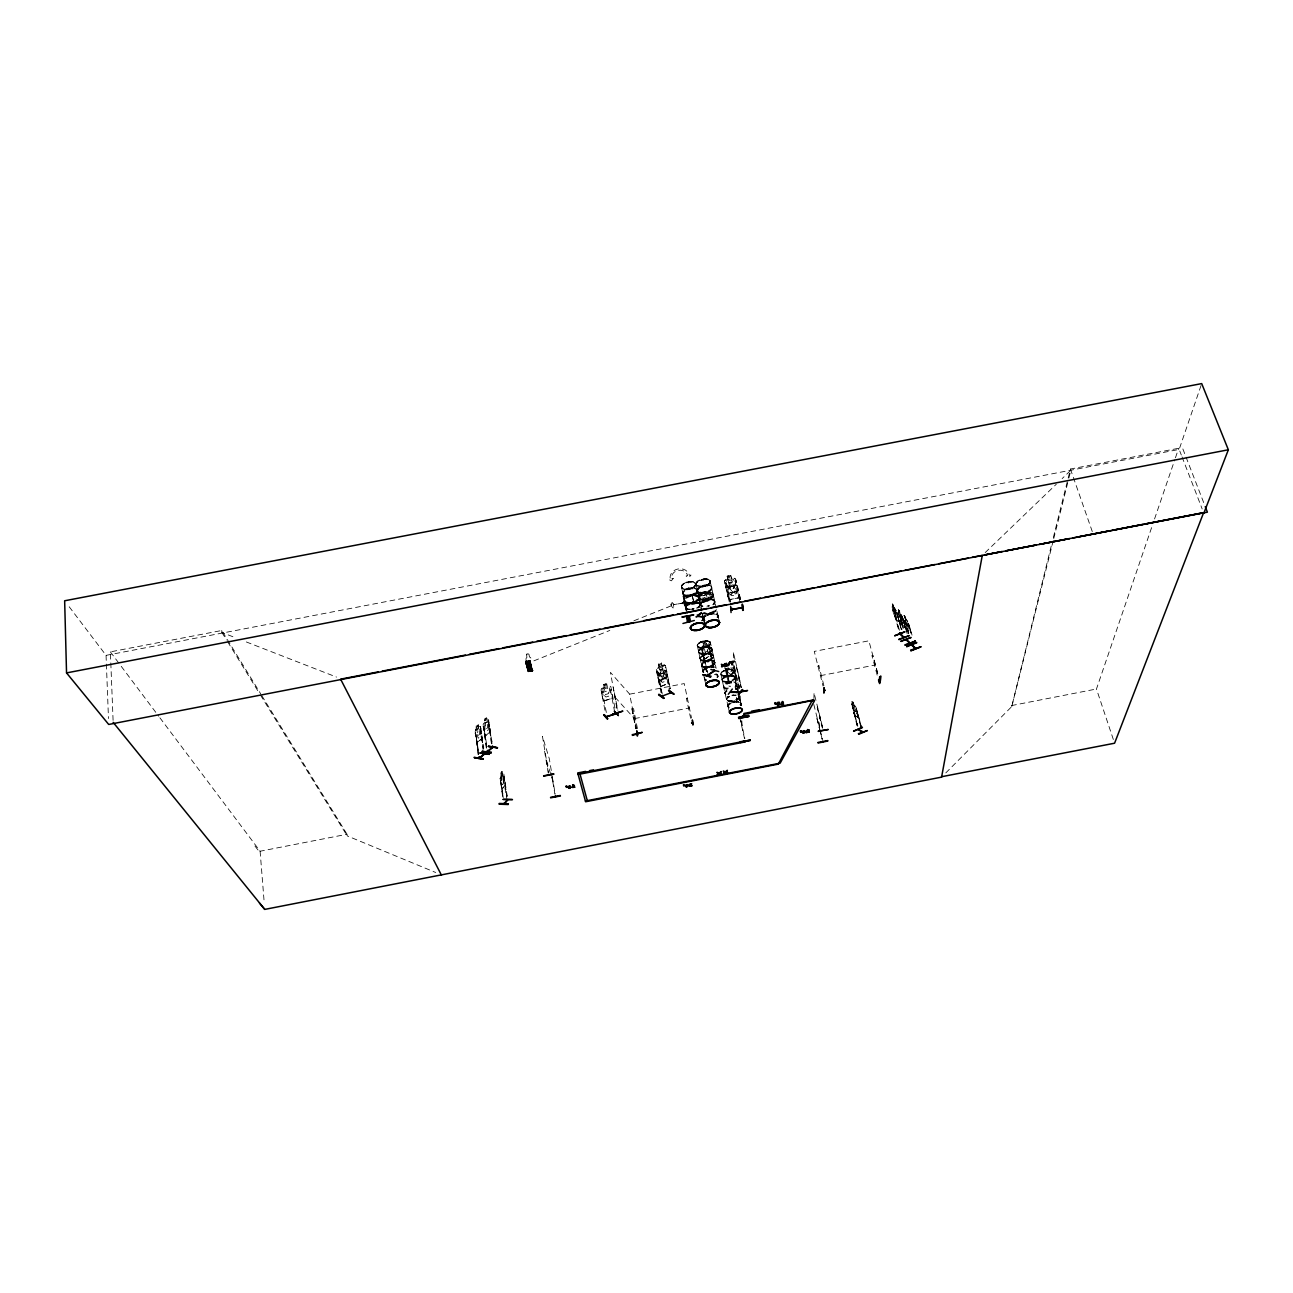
<?xml version="1.0" encoding="UTF-8"?>
<svg xmlns="http://www.w3.org/2000/svg" width="1293" height="1293" viewBox="0 0 1293 1293"><rect width="100%" height="100%" fill="white"/><g stroke="black" fill="none" stroke-linecap="round" stroke-linejoin="round"><path stroke-width="0.75" stroke-dasharray="5 3.75" d="M735.103 678.162L734.941 678.599M736.622 684.773L736.46 685.306M726.375 698.963L723.579 686.874M723.579 686.47L722.318 680.635A6.513 2.925 -12.7 0 1 731.191 676.191A6.513 2.925 -12.7 0 1 733.018 680.845A6.513 2.925 -12.7 0 1 722.625 681.363M718.084 616.228L719.441 622.305M813.927 698.608L814.04 692.757L822.801 728.04M711.78 588.363L713.154 594.473A7.208 3.556 -12.7 0 1 702.794 599.564A7.208 3.556 -12.7 0 1 702.261 593.374A7.208 3.556 -12.7 0 1 713.122 594.441M712.007 649.587L713.348 655.664A6.756 3.136 -12.4 0 1 703.586 660.173A6.756 3.136 -12.4 0 1 703.085 654.727A6.756 3.136 -12.4 0 1 713.283 655.535L713.316 655.599M713.397 595.426L716.177 607.872M713.542 656.343L716.144 668.368M704.346 678.195L703.699 675.027M703.327 619.105L704.653 625.165M703.586 618.183L702.228 611.848M698.721 598.368L698.737 598.4A7.208 3.556 -12.4 0 0 687.795 597.431A7.208 3.556 -12.4 0 0 688.426 603.589A7.208 3.556 -12.4 0 0 698.721 598.481L701.452 610.716M698.996 597.431L697.654 591.16M819.584 727.684L819.891 716.209M684.336 600.178L682.963 593.875M682.752 592.905L681.459 586.731M489.982 732.08L490.015 728.509L489.885 732.064L485.521 735.717L489.918 732.016M481.723 738.691L477.279 742.344L481.788 738.756L481.917 735.216M818.922 665.75L817.984 666.105L818.922 665.75L823.964 685.888M817.241 707.223L822.445 728.104M816.982 718.601L819.309 727.991M722.092 679.779L720.847 673.912M700.03 658.347L698.77 652.351M670.647 604.138C676.352 616.535 671.924 593.406 671.196 607.015M702.972 670.42L703.117 672.408M699.982 658.622L700.143 657.62M698.592 599.031L698.786 597.916M698.753 598.045A7.322 3.62 -12.4 0 0 687.65 596.962A7.322 3.62 -12.4 0 0 688.28 603.233A7.322 3.62 -12.4 0 0 698.753 598.045L699.109 596.59M504.108 780.326L502.686 784.754L500.892 777.659L500.86 772.988L501.991 771.533L507.131 800.205M657.943 677.597L659.64 680.215L666.865 677.338L667.172 673.847L666.768 677.257L659.592 680.344L657.895 677.694M668.061 683.367L668.384 679.973M656.311 669.386L659.285 683.722L660.885 686.454L668.222 683.48L668.546 679.973M729.494 696.297A6.659 2.925 -12.6 0 0 729.882 701.404A6.659 2.925 -12.6 0 0 739.483 696.959L739.483 697.363M724.29 665.491L727.911 676.772L735.475 676.821L735.652 673.766M735.458 676.837L733.858 665.588M697.38 590.238L696.07 583.919M739.079 594.327L738.691 597.77L729.915 599.532L738.804 597.802L739.208 594.392M683.771 589.107L681.314 586.925L682.074 584.808M682.866 592.146L683.092 594.392M688.118 582.48L688.296 583.127M688.636 588.056L687.828 588.881L688.959 589.026M688.183 588.396L689.654 588.8M685.775 607.532C686.405 602.085 694.745 600.809 698.996 602.7L699.901 603.75L694.486 602.182M702.826 671.277L700.273 659.268M698.511 651.478L697.299 644.609L700.256 642.055L705.477 640.698L702.923 642.33L706.544 657.992M693.42 603.605L692.321 603.766M693.856 587.167L697.8 580.993L706.366 578.698M693.161 608.809L692.337 609.31L693.355 608.696M692.773 603.33L692.983 603.734M696.62 589.366L697.169 590.659A7.305 3.637 -12.4 0 0 686.066 589.721A7.305 3.637 -12.4 0 0 686.712 596.025A7.305 3.637 -12.4 0 0 697.153 590.82L698.511 597.366L698.172 596.493M697.541 589.285L697.719 591.548M684.433 599.386L684.336 601.455M703.166 579.83L702.939 579.603M702.471 585.81L704.588 585.664L702.649 585.697M700.111 604.316L698.414 607.758L699.416 606.498M700.127 605.722L701.226 602.279L705.461 599.742M704.459 585.713L703.392 585.212M713.591 656.246L713.591 656.214A6.869 3.184 -12.4 0 0 703.198 655.454A6.869 3.184 -12.4 0 0 703.699 660.982A6.869 3.184 -12.4 0 0 713.558 656.278L713.397 657.216M703.166 619.88L703.715 617.375M698.479 651.688L698.64 650.686M707.821 600.308L706.948 600.825M711.603 589.058L711.457 586.828M704.443 647.389L703.279 647.066L706.317 644.997M701.436 665.297L704.572 661.774M714.803 601.487L713.057 604.914A7.257 3.556 -12.7 0 0 712.993 600.033A7.257 3.556 -12.7 0 0 703.392 601.245A7.257 3.556 -12.7 0 0 701.776 606.352A7.257 3.556 -12.7 0 1 702.923 601.536A7.257 3.556 -12.7 0 1 712.087 599.774A7.257 3.556 -12.7 0 1 714.075 603.993M708.305 661.693L707.481 661.935L708.661 661.709M708.192 661.337L708.144 661.838M708.16 666.816L708.774 666.234M711.861 650.347L712.055 649.345A6.853 3.2 -12.4 0 0 701.679 648.536A6.853 3.2 -12.4 0 0 702.196 654.08A6.853 3.2 -12.4 0 0 712.039 649.377M502.864 796.1L500.116 778.386L503.268 773.456L506.921 796.116M714.867 662.275L713.219 665.329L708.338 667.285M716.29 609.73L716.29 609.633A7.354 3.588 -12.7 0 1 709.582 613.625A7.354 3.588 -12.7 0 1 702.374 612.316M713.251 596.202L712.847 593.697M701.566 612.575L701.566 612.543A7.354 3.588 -12.4 0 1 696.749 615.969M722.06 679.956L722.221 679.067M723.547 686.664L723.741 685.791M727.135 670.291L726.666 670.986L727.474 670.42M723.773 670.695L728.654 669.435L733.487 670.776L731.967 674.106L726.569 675.754M726.828 675.916L728.46 675.156L725.826 676.11M724.985 693.193L725.082 692.078M726.343 699.174L726.521 698.333M728.024 705.089L727.846 705.962L726.811 700.353M739.305 697.767L739.499 696.927M741.034 703.715L740.841 704.54A6.675 2.909 -12.6 0 0 733.422 702.261A6.675 2.909 -12.6 0 0 728.945 707.578M714.803 663.293L708.499 666.929M714.754 602.635L714.075 603.653M684.466 603.055L684.288 600.599L684.951 603.023M700.628 603.637L703.828 600.744L709.243 599.306M685.904 606.482L689.072 603.589M695.569 585.179L694.923 586.182M945.813 772.891L1011.74 706.592L1051.419 545.29M1053.359 537.468L1070.426 469.036L1178.699 448.267L1181.317 455.023M908.381 633.489C897.94 606.401 909.076 619.202 911.161 633.392M1011.74 706.592L1053.262 540.555M1053.747 538.599L1068.406 479.994M1068.891 478.038L1070.846 470.216L1062.135 478.604M901.867 624.422L898.393 612.737M898.861 621.691C894.013 619.994 888.469 597.786 896.097 610.781L901.625 629.998M525.976 659.592A2.57 2.247 -15.9 0 1 526.914 657.426L526.607 654.452M526.542 654.824L526.994 653.951M478.2 724.355L478.604 727.571L478.2 724.355L476.228 725.89L476.083 730.804L478.216 738.222L479.978 736.784L480.543 733.551L479.703 727.814C478.41 725.535 480.64 727.216 475.517 730.028L478.426 754.611M486.604 748.033L483.081 724.888L484.907 722.27M1113.338 739.483L1096.464 689.007L1151.95 526.607M1154.552 518.962L1174.787 459.726M1175.434 457.819L1178.699 448.267M1201.052 385.476L1179.151 449.431L106.058 655.357L68.303 605.593M706.608 671.649L701.404 648.197L702.018 646.516L707.74 642.637L708.871 643.251L710.714 651.624M701.485 648.213L702.115 646.532M684.062 602.409L685.274 601.762L684.159 602.861M851.731 703.748L857.13 726.068M851.521 704.491L855.158 706.026M732.63 667.511L733.503 671.309L732.452 673.734L729.462 673.701L727.296 671.245L726.019 665.539M703.796 645.514L702.794 647.373L704.071 653.191L705.849 654.856L708.16 653.321L708.839 649.991L707.562 644.173L706.156 643.801M658.428 663.923L659.188 667.075L657.862 668.74L659.042 674.51L661.095 676.352L663.972 675.156L665.006 672.037L663.826 666.251L662.064 665.863L661.45 662.598L658.379 663.891L659.058 667.01L656.214 669.386L660.998 692.595M658.299 673.863C655.195 677.484 663.616 669.37 665.588 670.938L666.816 671.649L665.588 670.938M688.28 588.897L688.813 588.008M702.713 585.81L703.877 585.212M704.055 585.341L702.778 585.697M703.699 586.182L704.556 585.81M707.271 600.889L707.901 601.003M704.006 642.007L703.731 641.57M704.798 647.179L703.263 647.437M614.935 707.95L610.846 686.696L609.601 685.92L601.972 688.312L601.019 689.767L602.554 698.042L604.3 700.822L612.025 698.414L612.446 695.004L612.009 698.398L604.316 700.644L602.554 698.042M602.005 688.361L601.051 689.816L605.431 712.944M702.487 666.477C703.667 667.899 711.134 666.752 708.467 666.154M720.88 673.136L722.48 671.455M725.098 692.014L726.698 690.349A6.562 2.909 -12.6 0 0 726.003 694.082M725.163 692.288L725.777 691.464M724.387 581.349L725.438 579.878L724.387 581.284L728.913 600.356M709.081 599.952C707.384 604.17 710.293 593.406 707.368 592.275L705.784 591.499L683.043 596.057L705.784 591.564M737.155 585.584L733.115 585.179L732.355 581.866L728.606 582.642L729.349 585.891L725.842 587.749L726.989 586.44M663.471 671.81L662.792 668.675L659.672 669.952L660.367 673.087L659.091 674.768L660.287 680.571L662.355 682.413L665.265 681.233L666.299 678.114L665.103 672.312L663.341 671.907M501.926 772.406L501.328 774.248L502.072 773.376M502.541 796.084L500.456 779.711L503.51 797.7M503.785 776.204L506.888 796.52M501.361 786.192L502.282 788.698L505.191 785.304L505.127 781.926M502.282 788.698L505.191 785.304M604.251 687.763L602.813 689.314L603.879 695.052L605.981 697.008L609.051 696.054L610.231 693.064L609.132 687.31L607.306 686.809L606.692 683.69L603.686 684.692L604.251 687.763L603.508 684.579L606.789 683.561L607.403 686.664M714.916 662.469L714.884 662.485A6.756 3.119 -12.4 0 1 705.121 667.172A6.756 3.119 -12.4 0 1 704.62 661.709A6.756 3.119 -12.4 0 1 714.819 662.501A6.756 3.119 -12.4 0 1 705.121 667.107A6.756 3.119 -12.4 0 1 704.637 661.757A6.756 3.119 -12.4 0 1 714.835 662.549M893.188 607.241L899.104 630.418M985.185 552.58L1056.333 484.18M682.074 584.759L686.244 582.238L691.723 581.527M696.717 581.947L697.767 580.961M708.419 584.371L710.164 582.367L709.97 580.331M714.092 603.669L712.993 604.623A7.208 3.54 -12.7 0 0 712.912 599.807A7.208 3.54 -12.7 0 0 703.376 601.019A7.208 3.54 -12.7 0 0 701.76 606.094L700.79 605.318M729.494 585.907L727.862 587.345L729.268 593.439L731.773 595.701L735.297 595.039L736.574 592.065L735.151 585.988L733.018 585.244M703.586 646.969L704.54 646.645M725.777 691.432L726.779 690.64A6.562 2.909 -12.6 0 0 726.068 694.357M486.233 717.631L488.722 726.86L488.14 730.109L486.362 731.563L485.053 729.866L484.342 719.183C488.641 715.352 488.204 723.401 483.63 723.337L483.081 724.888M478.119 754.562L475.517 732.905L478.378 750.328M480.075 729.155L480.915 728.783L480.075 729.155L483.517 752.381M486.297 747.984L483.63 726.246L486.54 743.734M488.253 722.448L489.077 722.076L488.253 722.448L492.051 747.693M475.824 732.953L475 733.325M483.938 726.294L483.113 726.666M706.334 671.584L702.293 649.571L707.707 673.168M708.241 645.514L709.194 645.142L708.241 645.514L713.898 671.051M702.552 649.652L701.614 650.023M705.299 652.367L707.61 650.815M704.75 659.091L710.552 655.179L710.633 651.591L710.471 655.163L704.847 659.123L703.23 656.553M693.856 587.216L685.322 589.446M697.121 585.794L703.537 586.424L708.419 584.404M684.563 601.035L687.229 613.464M527.011 654.032L528.562 653.919M722.464 671.439L723.789 670.728A6.481 2.942 -12.7 0 1 733.567 671.439L734.893 677.128M730.658 674.833L731.967 674.106M853.477 702.422C850.487 699.545 858.697 711.053 856.338 713.978L853.574 710.358M852.685 706.334L857.841 726.181M854.123 705.315L855.998 707.223L861.962 730.028M860.637 726.262L856.354 708.58L861.348 726.375M854.625 715.352L853.461 712.136L854.625 715.352L858.18 717.502L857.938 714.851M858.002 714.9L858.116 717.389M892.251 606.255L893.301 607.193L892.364 603.976L896.097 610.781M892.251 604.025L893.705 605.286M892.073 606.87L898.732 630.079M893.479 608.971L899.443 630.273M662.145 665.717L665.459 665.539L670.113 688.668M664.246 664.844L657.022 667.802M662.258 694.196L657.49 670.841L656.634 671.18M670.049 692.919L664.828 667.576L665.847 667.35L670.291 688.781M901.269 629.659L896.728 612.122L901.981 629.853M899.815 611.104L898.506 609.811L900.671 614.143L898.393 609.86L903.08 628.414M898.231 612.704L902.708 628.059M894.4 615.145L895.823 618.62L898.894 621.513M899.621 614.773L903.419 628.269M902.191 616.551L901.463 615.064L907.169 633.748M898.409 619.024L898.958 621.642M905.342 616.664L904.146 615.339L906.199 619.686M903.177 618.248L907.524 633.602M904.906 618.426L904.146 615.339L908.72 633.36M900.542 620.931L901.981 624.309M904.938 620.43L908.737 633.845M907.088 620.543L907.799 622.03M703.279 580.379L702.81 580.363M904.55 624.632L904.955 627.396L904.599 624.697M910.805 633.053L908.446 623.355L912.05 635.154M703.828 585.81L703.036 586.214M705.315 585.923L706.996 585.244M910.676 632.762L910.224 630.111L910.676 632.762L907.524 629.804M689.007 603.281L690.704 602.586M689.056 603.556L694.486 602.15M703.812 600.712L707.368 599.564M662.759 668.853L659.672 669.952M660.885 686.454L668.222 683.48M533.88 660.836L609.827 630.434M633.909 620.785L670.954 605.948M697.137 645.579L697.46 646.403C701.21 649.183 709.356 647.841 710.649 642.928M704.556 661.741L709.647 660.432L713.914 661.127M616.826 708.16L613.27 687.488L617.86 710.293M631.841 708.661L635.703 728.476M601.601 692.725L611.444 689.654M614.644 711.974L610.248 688.684L611.153 688.409M705.445 599.726L712.491 599.322M705.946 647.114L703.764 647.631M159.879 717.777L260.103 851.23L347.025 834.26L347.203 835.892L435.741 872.516M1011.433 705.59L1096.464 689.007M629.788 694.147L684.256 683.577L691.545 718.084M820.409 675.673L875.393 664.99M634.54 718.601L689.411 707.95M113.089 720.346L110.374 651.866L221.749 630.499L260.701 693.856M727.878 579.474L727.135 576.177L730.884 575.45L731.644 578.763L733.681 579.603L735.087 585.664L733.81 588.638L730.286 589.317L727.797 587.07L726.407 581.01L728.04 579.571L727.28 576.258M727.135 576.242L730.884 575.45M725.454 579.943L734.198 578.197L735.685 579.183L740.647 600.081M725.987 582.836L724.969 583.24L725.987 582.836L730.383 601.859M739.612 600.291L735.151 581.074L736.186 580.88L740.647 599.887M735.167 581.284L736.186 580.88M683.254 597.01L702.083 593.067L683.221 596.865C685.161 597.77 683.658 593.988 684.369 596.784M685.064 600.889L683.803 601.31L685.064 600.889L687.003 610.005M737.188 591.224L728.444 593.083L737.301 591.305L737.721 587.911M682.882 602.393L685.726 601.843L686.082 603.54L683.237 604.09L682.882 602.393L683.237 604.09M682.914 602.554L685.726 601.843M683.027 603.071L673.362 604.72L682.995 602.958M684.062 602.651L685.355 602.409M686.082 604.542C683.512 605.172 686.825 604.17 686.26 605.366M684.999 605.011L703.845 601.035L704.055 601.94M685.145 605.577L707.918 601.213L685.161 605.77M736.719 667.285L741.358 687.601M686.438 698.365L687.359 698.188L686.454 698.511L690.624 718.261M544.563 751.12L548.232 772.972M728.751 582.723L732.258 582.06M726.908 586.343L735.685 584.711M715.029 662.63C713.138 657.684 700.046 660.303 701.776 666.105M726.973 669.693L730.238 669.435M708.467 605.77L708.322 605.835M724.242 676.11L725.809 676.077M708.079 667.285L703.715 667.22M709.582 660.173L711.247 660.173M704.313 646.484L705.121 646.71M705.299 640.746L706.948 640.73M735.41 676.659L728.024 676.595L726.278 673.621M724.937 668.384L734.553 668.481M708.16 605.738L709.033 605.981M709.243 599.338L713.817 600.178M501.199 775.897L500.747 772.988L502.088 771.533L502.411 774.604M500.116 778.386L503.187 797.684M503.834 774.038L507.228 796.132M720.718 674.073L724.242 676.077A6.53 2.958 -12.7 0 0 733.664 671.665A6.53 2.958 -12.7 0 0 723.886 670.938A6.53 2.958 -12.7 0 0 724.242 676.094M706.948 640.746L710.358 642.168M476.778 728.961L475.582 729.963M480.592 726.957L483.776 748.13M488.851 720.249L487.978 719.748M683.787 589.155L685.322 589.414A7.208 3.62 -12.4 0 0 695.618 584.274A7.208 3.62 -12.4 0 0 684.676 583.159A7.208 3.62 -12.4 0 0 685.322 589.414M691.707 581.559L693.258 581.818M706.366 578.731L710.002 580.379M708.871 643.251L713.978 666.735M221.749 630.499L221.895 632.455L235.051 637.578M246.333 641.958L336.536 677.079M703.699 667.188L701.711 665.83M721.785 675.447L722.852 675.867M731.628 669.693L732.711 670.113M688.183 609.407L686.098 608.163L686.971 609.181M712.508 599.338L714.981 601.908L714.593 600.679M693.274 581.866L695.359 583.159L696.911 590.141M664.166 664.925L665.459 665.539M665.523 671.019L666.719 671.73M854.641 715.288L858.277 717.47M852.572 703.247L853.477 703.796L852.329 702.293M851.634 703.78L852.782 704.475L857.534 726.31M734.182 578.375L735.685 579.183M659.188 683.787L660.949 686.308M487.994 719.635L492.31 743.427M479.832 726.343L480.64 727.054L479.816 726.472M724.985 693.226L726.019 694.551M737.786 689.864L735.927 688.555L737.753 689.622M700.822 605.56L701.663 606.352M697.105 585.777L695.941 584.064M901.867 624.341L905.068 627.347M906.862 625.246L908.074 626.426L905.262 619.573L909.076 633.699M904.114 615.533L907.12 621.383L908.769 628.851L906.215 624.616M893.495 605.69L892.687 604.898L893.786 606.708M898.829 610.732L899.75 612.947M898.393 612.074L901.577 615.096M615.145 697.347L634.378 718.536M699.432 598.934L701.97 610.619M711.651 648.229L712.023 649.134M713.154 655.115L713.574 656.052A6.869 3.184 -12.4 0 1 703.634 660.626A6.869 3.184 -12.4 0 1 703.117 655.098A6.869 3.184 -12.4 0 1 713.477 655.923M717.567 674.93L717.793 677.015A6.918 3.136 -12.4 0 0 714.318 674.025M601.471 691.61L602.376 691.319L606.352 712.653M728.218 707.012L727.878 706.172M699.368 598.853L698.236 596.623M700.822 605.593L700.434 604.397M717.663 614.644L717.922 617.036A7.37 3.556 -12.7 0 0 709.615 613.981A7.37 3.556 -12.7 0 0 704.798 620.349M725.211 693.678L724.937 692.951M254.963 846.058L260.232 852.863M110.374 651.866L120.039 664.731M121.235 666.331L158.667 716.177M728.444 593.083L726.407 590.093M727.862 596.509L729.979 599.338M727.862 596.461L729.915 599.532M712.928 593.826L713.17 594.505M221.895 632.455L226.517 639.938M227.568 641.651L259.327 693.226M260.394 694.939L347.203 835.892M261.752 695.569L347.025 834.26M703.311 656.488L704.847 659.123M900.558 614.256L903.144 623.42L900.558 619.137M734.65 676.465L735.103 677.516M673.2 603.653L673.766 606.53M703.909 619.525L702.762 617.278A7.257 3.507 -12.4 0 0 697.428 615.646M722.593 681.266L722.528 681.136A6.61 2.974 -12.7 0 0 733.002 680.474A6.61 2.974 -12.7 0 0 731.143 675.754A6.61 2.974 -12.7 0 0 722.157 680.263M894.417 613.351L897.019 617.666L893.592 605.334M476.341 739.758L477.408 742.214L476.244 739.741M704.847 679.746L704.475 677.516A6.918 3.136 -12.4 0 0 706.544 680.199M699.998 658.784L700.531 659.899M698.511 651.866L699.028 652.997M686.13 608.421L685.694 607.177M681.33 586.909L681.686 587.798M711.796 648.698L711.813 648.763A6.756 3.152 -12.4 0 1 702.083 653.288A6.756 3.152 -12.4 0 1 701.582 647.809A6.756 3.152 -12.4 0 1 711.764 648.633L710.471 642.88A6.724 3.168 -12.4 0 0 700.321 642.039A6.756 3.184 -12.4 0 0 700.822 647.567A6.756 3.184 -12.4 0 0 710.504 642.896A6.756 3.184 -12.4 0 0 700.305 642.055A6.724 3.168 -12.4 0 0 700.838 647.518A6.724 3.168 -12.4 0 0 710.471 642.88M728.088 706.528L729.333 711.99M1182.869 448.962L1203.799 502.88M1182.028 456.882L1202.183 508.957M710.342 642.136L710.633 642.977M699.949 603.815L700.256 604.704M741.002 703.505L740.744 703.02M736.622 684.223L736.38 683.755M717.534 614.434L717.857 615.29L716.435 609.1A7.241 3.523 -12.7 0 1 710.584 613.787A7.241 3.523 -12.7 0 1 702.568 612.704M711.522 587.297L711.538 587.329A7.192 3.588 -12.7 0 1 701.194 592.356A7.192 3.588 -12.7 0 1 700.644 586.133A7.192 3.588 -12.7 0 1 711.506 587.232L710.116 581.204A7.16 3.588 -12.7 0 0 699.303 580.104A7.16 3.588 -12.7 0 0 699.852 586.343A7.16 3.588 -12.7 0 0 710.116 581.204M1070.426 469.036L1092.472 532.102M703.101 618.135L701.711 611.945M528.95 654.274L529.467 657.022A2.57 2.247 -15.9 0 1 530.841 658.056M546.486 760.559L553.259 782.33M704.604 679.116L705.8 684.595M908.446 623.355L911.145 632.907M902.158 616.551L905.73 629.562M896.728 612.122L901.609 629.513M877.721 673.362L872.84 655.292L871.918 655.47L877.753 677.322M877.705 673.54L868.864 640.811L814.267 651.397L823.043 686.066M856.467 708.968L861.057 726.521M703.845 619.121L705.138 624.891M852.265 706.075L857.421 725.939M817.257 707.029L822.461 727.911M813.814 704.459L822.461 739.208M816.982 718.407L822.122 739.079M819.778 729.882L822.122 739.273M735.151 581.074L739.596 600.081M730.787 575.579L731.644 578.698M726.003 583.046L730.383 602.069M724.953 583.046L729.333 602.053M735.022 659.462L733.276 651.866L733.842 659.786M735.458 661.37L741.342 687.165M736.331 666.913L741.002 687.666M734.553 667.22L739.354 688.329M733.907 665.604L739.208 688.523M733.664 667.22L739.337 692.159M738.028 690.656L735.071 677.629L734.392 667.721M738.465 692.515L741.503 705.59M737.689 689.832L735.151 678.663L735.927 689.88M738.933 695.699L741.148 705.655M738.594 695.763L740.808 705.542M731.03 667.495L731.903 671.293L728.896 671.261L728.04 667.463M740.921 720.751L744.849 738.4M739.741 717.373L744.493 738.465M711.538 593.907L712.233 597.027M726.327 669.031L730.222 686.341M726.181 669.208L730.076 686.518M725.179 668.723L729.187 686.502M702.099 593.261L701.889 592.372M708.92 645.062L713.704 666.671M708.516 645.595L713.3 667.204M705.38 640.665L708.855 656.44M692.272 595.233L693.937 602.829L697.832 603.33L693.824 602.861L692.127 595.184L695.666 593.519M702.293 649.571L707.433 673.087M686.777 610.167L684.062 596.849M685.904 609.746L683.076 596.138M683.787 601.148L685.84 610.215M657.313 670.711L662.081 694.066M637.449 728.606L633.57 708.629L632.649 708.806M636.528 728.783L629.61 694.082L610.393 672.344L617.149 708.532M632.18 708.548L636.043 728.363M632.164 709.017L636.011 728.832M551.287 770.531L549.315 758.716L542.478 736.444L548.588 772.907M552.224 776.479L555.214 794.047M551.368 773.085L554.875 794.112M488.77 722.011L492.003 743.378M488.56 722.496L491.776 743.863M483.63 726.246L486.524 745.608M480.592 728.735L483.469 748.081M480.398 729.204L483.259 748.55M475.145 731.563L478.345 752.219M260.103 851.23L264.289 903.548M736.444 697.347L736.832 702.956M738.917 676.578L739.677 688.232M740.194 695.99L740.566 701.824M741.794 720.686L742.182 726.634M106.058 655.357L108.483 718.536M714.366 674.493A6.804 3.087 -12.4 0 1 717.793 677.37M705.655 680.474A6.804 3.087 -12.4 0 1 704.75 678.275M706.608 680.554A6.918 3.136 -12.4 0 1 704.556 677.871M716.661 673.976A6.804 3.087 -12.4 0 1 716.936 677.063M706.528 679.746A6.804 3.087 -12.4 0 1 704.491 677.096M715.692 673.895A6.918 3.136 -12.4 0 1 717.114 677.484M703.861 672.344A6.804 3.103 -12.4 0 1 706.641 667.269A6.804 3.103 -12.4 0 1 715.853 667.608M707.707 668.158A6.804 3.103 -12.4 0 0 703.069 672.134L703.085 672.118A6.901 3.152 -12.4 0 1 706.689 667.641A6.901 3.152 -12.4 0 1 715.288 667.35M711.182 667.479A6.804 3.103 -12.4 0 1 712.815 667.479M703.198 672.505A6.901 3.152 -12.4 0 1 706.77 668.012A6.901 3.152 -12.4 0 1 715.368 667.705M727.232 689.266A6.53 2.909 -12.7 0 1 724.872 685.435A6.53 2.909 -12.7 0 1 734.182 683.06A6.53 2.909 -12.7 0 1 734.909 687.31M727.102 688.927A6.627 2.958 -12.7 0 1 724.694 685.048A6.627 2.958 -12.7 0 1 734.149 682.623A6.627 2.958 -12.7 0 1 734.893 686.939M735.927 688.862A6.562 2.909 -12.6 0 1 737.947 690.575M733.567 671.439A6.481 2.942 -12.7 0 1 724.209 675.835A6.481 2.942 -12.7 0 1 723.854 670.711M735.862 688.571A6.562 2.909 -12.6 0 1 737.883 690.284A6.513 2.893 -12.6 0 0 736.008 689.444M728.541 688.135A6.53 2.909 -12.7 0 1 724.322 684.579A6.53 2.909 -12.7 0 1 734.343 682.025A6.53 2.909 -12.7 0 1 733.357 686.906M727.022 688.587A6.627 2.958 -12.7 0 1 724.613 684.692A6.627 2.958 -12.7 0 1 734.068 682.284A6.627 2.958 -12.7 0 1 734.812 686.583M729.123 707.934A6.562 2.861 -12.6 0 1 733.535 702.697A6.562 2.861 -12.6 0 1 740.841 704.944M732.743 695.262A6.659 2.925 -12.6 0 1 736.04 695.02M728.864 706.786A6.562 2.861 -12.6 0 1 730.012 702.859A6.562 2.861 -12.6 0 1 738.287 701.242A6.562 2.861 -12.6 0 1 739.984 704.62M739.192 696.652A6.546 2.877 -12.6 0 1 735.426 700.903A6.546 2.877 -12.6 0 1 727.312 700.968A6.546 2.877 -12.6 0 1 729.64 696.717M732.824 695.699A6.546 2.877 -12.6 0 1 736.073 695.472M728.864 707.223A6.675 2.909 -12.6 0 1 730.044 703.23A6.675 2.909 -12.6 0 1 738.448 701.598A6.675 2.909 -12.6 0 1 740.162 705.024M739.402 696.604A6.659 2.925 -12.6 0 1 730.577 701.065A6.659 2.925 -12.6 0 1 728.104 696.685M739.208 696.232A6.546 2.893 -12.6 0 1 730.529 700.628A6.546 2.893 -12.6 0 1 728.088 696.297M733.503 694.858A6.513 2.893 -12.6 0 1 731.854 695.278M725.535 694.325A6.513 2.893 -12.6 0 1 726.973 691.205M725.421 694.018A6.562 2.909 -12.6 0 1 726.86 690.85M735.976 689.088A6.562 2.909 -12.6 0 1 737.721 690.074M689.799 609.666A7.208 3.54 -12.4 0 1 687.326 604.688A7.208 3.54 -12.4 0 1 698.155 602.603A7.208 3.54 -12.4 0 1 696.846 608.308M693.274 609.035A7.192 3.54 -12.4 0 1 686.13 605.577A7.192 3.54 -12.4 0 1 697.153 601.924A7.192 3.54 -12.4 0 1 696.749 607.888M695.731 616.632A7.37 3.556 -12.4 0 1 702.196 617.214A7.37 3.556 -12.4 0 1 702.552 620.785M688.28 609.439A7.208 3.54 -12.4 0 1 687.714 604.445A7.208 3.54 -12.4 0 1 697.735 602.506A7.208 3.54 -12.4 0 1 698.252 607.516M687.213 609.536A7.192 3.523 -12.4 0 1 688.765 604.477A7.208 3.54 -12.4 0 1 698.301 603.265A7.208 3.54 -12.4 0 1 698.382 608.114A7.192 3.523 -12.4 0 0 698.301 603.281A7.192 3.523 -12.4 0 0 688.765 604.477A7.208 3.54 -12.4 0 0 687.213 609.52M702.713 617.165A7.257 3.507 -12.4 0 1 701.226 620.915M701.549 612.898A7.241 3.523 -12.4 0 1 696.798 616.341M697.541 616.018A7.37 3.572 -12.4 0 1 702.471 620.398M701.485 612.09A7.354 3.588 -12.4 0 1 696.668 615.597M692.175 609.407A7.354 3.588 -12.4 0 1 694.05 608.922M700.661 612.656A7.241 3.523 -12.4 0 1 696.539 615.129M692.127 609.019A7.241 3.523 -12.4 0 1 693.953 608.55M702.859 606.142A7.192 3.523 -12.7 0 1 702.374 601.132A7.192 3.523 -12.7 0 1 712.362 599.209A7.192 3.523 -12.7 0 1 712.799 604.219M709.728 605.738A7.192 3.523 -12.7 0 1 707.934 606.207M702.859 606.336A7.257 3.556 -12.7 0 1 702.374 601.293A7.257 3.556 -12.7 0 1 712.443 599.354A7.257 3.556 -12.7 0 1 712.879 604.397M701.905 606.708A7.192 3.523 -12.7 0 1 703.053 601.924A7.192 3.523 -12.7 0 1 712.136 600.162A7.192 3.523 -12.7 0 1 714.108 604.348M704.717 619.492A7.257 3.507 -12.7 0 1 705.881 614.741A7.257 3.507 -12.7 0 1 715.029 612.963A7.257 3.507 -12.7 0 1 717.017 617.133M704.717 619.977A7.37 3.556 -12.7 0 1 705.897 615.129A7.37 3.556 -12.7 0 1 715.207 613.335A7.37 3.556 -12.7 0 1 717.211 617.553M714.479 611.217A7.354 3.588 -12.7 0 1 703.085 612.672M714.302 610.781A7.241 3.523 -12.7 0 1 704.297 612.704M706.915 606.175A7.241 3.523 -12.7 0 1 708.742 605.69M659.575 674.655L662.275 677.419L660.965 681.928L663.034 677.823C665.087 682.316 668.707 678.938 663.551 676.869L664.764 672.522L662.792 676.417L659.721 674.526M728.347 587.329L731.612 590.642C727.296 595.637 732.371 596.606 732.533 591.192C734.99 596.154 739.418 593.342 733.163 590.319L734.666 586.149L732.258 589.721L729.575 587.135L728.347 587.329M711.796 587.895L711.813 587.927A7.305 3.637 -12.7 0 1 701.307 593.212A7.305 3.637 -12.7 0 1 700.758 586.893A7.305 3.637 -12.7 0 1 711.796 587.992L711.796 587.895M713.429 595.119L713.445 595.152A7.322 3.62 -12.7 0 1 702.907 600.421A7.322 3.62 -12.7 0 1 702.374 594.117A7.322 3.62 -12.7 0 1 713.413 595.216L713.429 595.152M707.497 598.95L702.665 597.883C699.157 603.168 695.941 599.742 701.711 597.382C695.44 597.479 696.814 592.808 702.39 596.526L706.237 593.649L703.376 597.01L707.497 598.95M708.451 597.754L707.562 599.629L700.499 601.003L697.105 599.936L696.442 596.881L699.093 594.667L706.14 593.309L707.772 594.699L711.635 593.778L712.378 597.107L708.596 597.835M673.249 578.488L671.342 580.848L668.626 579.377L670.227 579.07A9.794 8.453 -6.9 0 1 678.033 568.968A9.794 8.453 -6.9 0 1 689.444 575.369L691.028 575.062L688.991 577.454L686.098 576.015L687.698 575.708A8.178 7.063 -6.9 0 0 678.178 570.358A8.178 7.063 -6.9 0 0 671.649 578.795L673.249 578.488M502.654 775.574L501.506 776.931L502.331 782.41L503.494 781.053L502.654 775.574M477.925 725.276L476.939 727.232L477.925 725.276M486.039 718.569L485.069 720.524L486.039 718.569M478.766 728.589L477.004 730.028L477.86 735.765L479.606 734.327L478.766 728.589M486.895 721.898L485.134 723.353L485.99 729.09L487.768 727.652L486.895 721.898M705.121 641.651L703.877 643.688L705.121 641.651M661.014 663.519L659.171 664.279L659.382 665.313L661.24 664.537L661.014 663.519M662.275 666.897L659.398 668.093L660.578 673.863L663.471 672.667L662.275 666.897M906.328 626.362L907.524 629.869L906.328 626.362M662.291 669.548L660.432 670.307L660.642 671.342L662.501 670.582L662.291 669.548M663.551 672.942L660.658 674.138L661.838 679.924L664.747 678.744L663.551 672.942M606.288 684.417L604.316 685.031L604.51 686.066L606.482 685.435L606.288 684.417M607.5 687.828L604.445 688.797L605.528 694.551L608.583 693.581L607.5 687.828M730.286 576.306L728.04 576.743L728.282 577.826L730.545 577.389L730.286 576.306M731.79 579.975L728.282 580.638L729.688 586.715L733.212 586.036L731.79 579.975M706.511 594.942L699.465 596.299L700.143 599.354L707.19 597.996L706.511 594.942M711.037 594.635L709.776 594.877L710.213 596.849L711.473 596.606L711.037 594.635M731.757 582.658L729.494 583.078L729.753 584.161L732.016 583.741L731.757 582.658M733.276 586.343L729.753 586.99L731.159 593.083L734.683 592.42L733.276 586.343M484.406 733.179L485.425 735.701L484.374 733.099M855.74 711.683L854.334 710.811L852.944 705.461L854.35 706.334L855.74 711.683M902.449 620.963L899.605 614.078L902.449 620.963M896.324 615.209L893.479 608.26L896.324 615.209M696.895 590.109L696.879 590.077A7.192 3.588 -12.4 0 0 685.953 588.962A7.192 3.588 -12.4 0 0 686.599 595.168A7.192 3.588 -12.4 0 0 696.862 590.044M711.813 587.798L711.78 587.765A7.305 3.637 -12.7 0 0 700.677 586.521A7.305 3.637 -12.7 0 0 701.226 592.841A7.305 3.637 -12.7 0 0 711.7 587.62M734.86 677.063L734.844 677.031A6.513 2.942 -12.7 0 0 725.098 676.32A6.513 2.942 -12.7 0 0 725.454 681.443A6.513 2.942 -12.7 0 0 734.844 677.031M698.479 597.301L698.462 597.269A7.208 3.572 -12.4 0 0 687.537 596.202A7.208 3.572 -12.4 0 0 688.167 602.376A7.208 3.572 -12.4 0 0 698.462 597.269M852.782 704.475L851.974 701.485L852.685 704.507M713.413 595.653L713.413 595.62A7.208 3.556 -12.7 0 1 703.053 600.776A7.208 3.556 -12.7 0 1 702.535 594.586A7.208 3.556 -12.7 0 1 713.397 595.653L713.413 595.572M713.558 656.699L713.558 656.666A6.772 3.136 -12.4 0 1 703.845 661.321A6.772 3.136 -12.4 0 1 703.344 655.89A6.772 3.136 -12.4 0 1 713.542 656.699L713.542 656.585M712.023 649.797L712.023 649.749A6.756 3.152 -12.4 0 1 702.341 654.436A6.756 3.152 -12.4 0 1 701.824 648.957A6.756 3.152 -12.4 0 1 712.007 649.797L712.023 649.716M705.041 666.719A6.756 3.103 -12.4 0 0 714.722 662.113A6.756 3.103 -12.4 0 0 704.54 661.321A6.756 3.103 -12.4 0 0 705.041 666.719M700.968 648.1A6.707 3.152 -12.4 0 0 710.584 643.461A6.724 3.168 -12.4 0 0 700.45 642.605A6.724 3.168 -12.4 0 0 700.951 648.1A6.724 3.168 -12.4 0 0 710.6 643.461A6.707 3.152 -12.4 0 0 700.45 642.621A6.707 3.152 -12.4 0 0 700.968 648.1M702.115 653.741A6.853 3.2 -12.4 0 0 711.958 649.021A6.853 3.2 -12.4 0 0 701.598 648.181A6.853 3.2 -12.4 0 0 702.115 653.741M705.267 667.738A6.756 3.103 -12.4 0 0 714.948 663.147A6.756 3.103 -12.4 0 0 704.766 662.355A6.756 3.103 -12.4 0 0 705.267 667.738M724.339 676.401A6.481 2.942 -12.7 0 0 733.681 672.004A6.481 2.942 -12.7 0 0 723.983 671.277A6.481 2.942 -12.7 0 0 724.339 676.401M725.486 681.88A6.61 2.974 -12.7 0 0 735.038 677.403A6.61 2.974 -12.7 0 0 725.131 676.675A6.61 2.974 -12.7 0 0 725.486 681.88M685.29 589.139A7.16 3.588 -12.4 0 0 695.505 584.016A7.16 3.588 -12.4 0 0 684.644 582.917A7.16 3.588 -12.4 0 0 685.29 589.139M685.419 589.737A7.16 3.588 -12.4 0 0 695.634 584.63A7.16 3.588 -12.4 0 0 684.789 583.531A7.16 3.588 -12.4 0 0 685.419 589.737M686.858 596.38A7.192 3.588 -12.4 0 0 697.121 591.257A7.192 3.588 -12.4 0 0 686.227 590.174A7.192 3.588 -12.4 0 0 686.858 596.38M688.199 602.861A7.322 3.62 -12.4 0 0 698.673 597.673A7.322 3.62 -12.4 0 0 687.569 596.59A7.322 3.62 -12.4 0 0 688.199 602.861M686.631 595.653A7.305 3.637 -12.4 0 0 697.072 590.448A7.305 3.637 -12.4 0 0 685.985 589.349A7.305 3.637 -12.4 0 0 686.631 595.653M703.182 620.22A7.257 3.507 -12.4 0 0 695.828 617.117A7.273 3.507 -12.4 0 1 703.198 620.22M699.998 586.941A7.16 3.588 -12.7 0 0 710.245 581.818A7.16 3.588 -12.7 0 0 699.432 580.702A7.16 3.588 -12.7 0 0 699.982 586.941A7.16 3.588 -12.7 0 0 710.261 581.802A7.16 3.588 -12.7 0 0 699.448 580.719A7.16 3.588 -12.7 0 0 699.998 586.941M699.885 586.618A7.208 3.604 -12.7 0 0 710.229 581.446A7.208 3.604 -12.7 0 0 699.335 580.331A7.208 3.604 -12.7 0 0 699.885 586.618M701.452 593.568A7.192 3.572 -12.7 0 0 711.764 588.428A7.192 3.572 -12.7 0 0 700.919 587.345A7.192 3.572 -12.7 0 0 701.452 593.568M702.826 600.049A7.322 3.62 -12.7 0 0 713.332 594.845A7.322 3.62 -12.7 0 0 702.293 593.746A7.322 3.62 -12.7 0 0 702.826 600.049M709.728 614.466A7.257 3.507 -12.7 0 0 704.992 620.721A7.273 3.507 -12.7 0 1 709.728 614.466A7.273 3.507 -12.7 0 1 717.938 617.375A7.257 3.507 -12.7 0 0 709.728 614.466"/><path stroke-width="1.5" d="M808.464 731.919L806.153 730.804L809.046 729.882L806.848 730.82L809.127 732.048L805.895 732.678L808.351 731.418M812.473 701.048L812.489 700.143L743.879 713.494L743.944 714.382L814.218 700.143L812.295 700.289L778.321 764.115L585.616 801.757L577.729 772.939L585.6 771.404M508.391 803.793L499.195 803.438M508.262 804.521L499.05 804.181M683.399 784.786L683.755 786.047L684.159 784.641M823.867 692.789L824.061 687.634M823.964 692.903L824.077 688.038L823.835 692.385M818.372 731.418L828.263 729.494L818.259 731.095M827.714 740.566L817.968 742.457M822.768 741.843L822.655 741.196M827.827 741.034L818.081 743.039M491.34 752.138L482.176 751.395L491.114 752.833M702.891 674.736L710.746 676.966L702.891 674.704L711.037 676.142M483.129 759.217L474.256 757.682L483.146 758.684M879.143 681.637C883.232 663.454 878.432 697.008 879.644 676.837M879.321 682.009L879.822 677.209L879.402 682.058M775.105 703.715L775.752 702.632M903.807 637.724L899.718 633.958L900.316 633.279M800.529 731.709L801.159 730.707M906.458 639.469L910.32 643.171M659.058 694.68L664.149 698.252L658.913 694.179M663.616 698.446L658.573 694.81M941.546 776.737L1114.582 743.216L1203.621 512.674L1193.762 514.566M555.715 796.811L555.457 795.809M607.742 718.811L604.138 714.625L607.645 718.698M603.669 714.884L607.177 718.989M719.571 622.531L719.522 622.321A7.305 3.507 -12.7 0 0 708.467 621.319A7.305 3.507 -12.7 0 0 708.968 627.412A7.305 3.507 -12.7 0 0 719.458 622.321L719.587 622.353M731.062 612.543L730.642 606.336M686.728 616.583L687.44 622.224M479.461 757.148L479.59 758.07L479.121 757.035M617.892 713.186L618.458 713.009M743.54 716.387L743.362 715.465M484.713 753.948L479.137 758.441M636.835 731.272L637.643 735.717M487.623 750.506L487.736 751.54L487.316 750.457M492.504 746.287L492.52 747.71L491.857 746.804M1203.831 513.208L1228.35 449.786L1201.698 383.601L64.65 600.776L66.541 672.91L108.709 724.468L1203.621 512.674M743.782 715.789L743.588 716.775M687.698 619.137L688.975 618.894L687.779 619.589M507.81 799.866L504.205 804.036M814.412 700.903L780.115 763.177L585.406 801.014M714.075 670.146L713.93 670.986M714.948 670.647L707.384 675.625M728.298 694.325L732.323 689.04M740.194 692.353L730.771 692.046M742.748 689.589L738.255 694.874L742.327 689.557M479.493 758.118L479.477 757.342M528.384 671.374L525.734 661.402L528.595 671.18L532.748 670.534L531.956 670.711L529.904 660.885L525.718 661.402L528.384 671.374L529.694 671.115L526.477 661.256M531.504 670.792L532.409 670.324M528.869 660.933L529.888 660.901M730.965 609.698L742.441 607.742M732.032 609.714L731.79 608.453L730.981 609.892M503.074 799.462L512.222 799.462M512.481 799.672L503.268 799.349M637.433 733.487L638.516 733.438L636.916 733.697M900.284 633.231L900.558 634.136M905.908 639.696L909.933 643.381M911.565 645.078L915.541 648.698M915.864 648.488L912.115 644.851M719.231 682.397A6.804 3.055 -12.4 0 1 709.469 686.987A6.804 3.055 -12.4 0 1 709 681.67A6.837 3.071 -12.4 0 1 719.264 682.413L719.296 682.397A6.804 3.055 -12.4 0 0 709 681.67A6.837 3.071 -12.4 0 0 709.453 687.019A6.837 3.071 -12.4 0 0 719.264 682.413L719.312 682.187A6.837 3.087 -12.4 0 1 709.388 686.777A6.837 3.087 -12.4 0 1 708.92 681.427A6.837 3.087 -12.4 0 1 719.231 682.171M704.669 625.424A7.257 3.475 -12.4 0 1 694.293 630.483A7.257 3.475 -12.4 0 1 693.694 624.454A7.289 3.491 -12.4 0 1 704.717 625.44L704.75 625.408A7.257 3.475 -12.4 0 0 693.694 624.454A7.289 3.491 -12.4 0 0 694.276 630.515A7.289 3.491 -12.4 0 0 704.717 625.44L704.733 625.182A7.305 3.507 -12.4 0 0 693.63 624.196A7.305 3.507 -12.4 0 0 694.228 630.257A7.305 3.507 -12.4 0 0 704.669 625.165L704.733 625.182M825.225 690.397L824.142 690.64L825.128 690.203M721.542 666.283L722.561 666.638L723.337 664.65M724.436 664.214L725.211 663.503L723.466 665.184L721.381 664.246M721.672 666.816L722.949 664.958M721.041 771.501L719.231 773.198L717.065 772.277M717.276 774.378L718.165 774.717L719.134 772.713M725.389 665.539L723.935 665.362L725.341 664.052M727.312 770.272L725.502 771.986L723.337 771.048M723.53 773.149L724.419 773.489L725.389 771.485M707.223 675.431L714.496 670.566M721.284 773.586L719.684 773.343L721.155 771.986M717.389 774.863L718.779 773.004M723.644 773.65L725.034 771.776M727.539 772.374L725.939 772.131L727.409 770.757M862.253 731.337L862.932 732.258L858.374 729.349M507.341 799.85L503.72 804.117L504.367 803.018M730.868 608.696L732.032 608.47L732.258 609.649M731.095 609.666L742.408 607.435M732.113 609.698L731.919 608.696M661.531 696.377L662.582 695.973M483.226 759.217L474.24 757.245M480.075 753.14L489.32 754.336L480.366 752.833M491.098 752.914L482.192 751.362M488.366 746.368L497.579 747.726L488.609 746.19M689.896 784.56L688.991 784.77L691.787 783.849L689.686 784.592L690.769 784.803M710.859 669.467L718.73 671.52M492.423 747.306L486.814 751.896M605.948 716.678L616.131 713.768M742.295 709.873A6.562 2.845 -12.6 0 0 732.484 709.243A6.562 2.845 -12.6 0 0 732.808 714.221A6.562 2.845 -12.6 0 0 742.295 709.873L742.376 709.841M526.801 661.483L529.597 671.148M531.649 670.598L528.805 660.82M744.025 716.71L743.717 715.401M487.219 751.928L492.924 747.386L492.811 746.336M479.073 757.084L478.62 758.474L484.39 753.835M670.13 692.854L671.196 692.676L662.355 696.038M671.019 692.741L670.388 693.032M853.719 730.998L862.431 727.587M853.59 731.337L862.366 727.183M858.714 734.343L867.344 730.561L858.342 733.713M615.953 713.833L606.142 716.855M740.049 692.369L730.416 692.321M894.691 635.671L904.987 631.76L894.869 635.784M673.508 693.84L668.513 690.236M909.238 635.784L898.861 639.227M901.043 641.441L911.096 637.449L900.962 641.037M906.732 646.791L916.575 642.33M910.805 650.621L920.875 646.823L910.983 650.832M910.611 650.12L920.875 646.791M690.882 784.285L689.816 785.805L692.175 785.708L689.185 786.015L689.993 785.077M612.623 714.108L622.87 711.134L612.785 714.205M632.164 734.699L642.249 732.355L632.455 735.41M614.337 711.118L618.313 715.498M879.305 679.892L878.432 680.07L879.434 679.649M777.756 702.325L779.501 702.277M858.31 729.527L862.576 732.355M719.328 773.634L721.397 774.087M725.583 772.406L727.652 772.858M259.457 903.031L264.758 909.399L941.595 777.125L982.292 555.36L972.384 557.267M729.672 662.275L732.743 661.353M734.295 661.062L729.802 662.824L731.612 661.903M731.79 664.295L732.678 664.683L732.501 662.291L734.424 661.596M725.923 663.939L726.537 663.261L726.084 665.96L728.654 665.475L729.204 662.727M726.65 663.794C725.712 666.331 729.947 665.556 728.606 663.406L729.333 663.277M723.547 665.669L725.518 666.073M774.927 702.794L775.865 703.15M781.004 704.717L781.974 704.281C779.566 701.452 785.336 701.986 782.653 702.503L782.669 704.135L783.671 704.2L780.891 704.2M751.556 711.198L759.395 709.679M589.527 770.628L593.471 769.868M577.858 773.699L745.124 741.083L745.172 741.923L578.084 774.491M800.383 730.852L801.288 731.208M565.978 786.096L566.754 785.95M572.573 784.899L574.431 785.578L573.397 785.255M566.059 786.597L566.447 787.389L566.835 786.451M572.201 786.984L573.122 786.807M573.478 785.756L574.9 787.211L572.282 787.485M66.541 672.91L1228.35 449.786M1005.986 550.818L1035.628 545.129M1069.198 538.68L1039.572 544.369L1069.376 538.567M1073.158 537.936L1207.403 512.173L1205.238 506.597M378.235 671.891L340.609 679.148L441.463 875.167M382.195 671.115L465.383 655.082M469.343 654.306L499.05 648.585M503.009 647.809L532.716 642.088M536.676 641.328L566.382 635.59M570.342 634.831L600.049 629.093M604.009 628.333L633.715 622.596M643.623 620.688L673.33 614.967M677.29 614.191L706.996 608.47M710.956 607.71L726.811 604.639M730.771 603.879L740.663 601.972M744.623 601.213L760.478 598.158M764.438 597.382L794.144 591.661M798.104 590.901L813.943 587.83M817.903 587.07L901.092 571.021M905.052 570.261L934.758 564.54M938.718 563.764L968.425 558.043M1006.035 550.786L1035.725 545.048M1079.283 536.66L1108.909 530.938M1112.869 530.178L1142.462 524.473M1146.406 523.713L1189.802 515.341M742.57 609.876L743.346 610.312L742.247 604.106M682.171 617.117L693.791 614.918L682.106 616.906M682.946 623.468L694.341 620.478M526.025 662.404L529.855 661.66M526.219 663.05L530.049 662.323M526.51 664.036L530.34 663.309M526.784 664.909L530.599 664.182M527.075 665.895L530.89 665.152M528.32 670.081L532.118 669.354M692.321 720.039L692.806 724.581M748.792 715.288L738.529 717.259M738.675 718.52L748.938 716.467L738.594 718.165M543.642 775.816L553.711 773.877M543.642 776.091L553.776 774.232M750.296 740.533L740.323 742.457L750.166 739.822M750.279 740.323L740.21 741.729M550.527 797.345L560.338 795.47M550.624 797.846L560.435 795.955M736.897 692.644L747.467 690.624M736.8 692.256L747.467 690.446M903.872 637.255L899.863 632.843M807.575 729.511L809.046 730.206M714.092 671.18L713.688 670.033M668.643 690.656L673.653 694.212M669.095 690.543L674.122 694.115M614.482 711.506L618.377 715.546M689.411 621.82L688.733 616.082L689.201 621.383M689.25 616.05L689.961 621.788L689.314 616.115M742.279 709.631A6.594 2.861 -12.6 0 1 732.727 714.011A6.594 2.861 -12.6 0 1 732.42 709.017A6.594 2.861 -12.6 0 1 742.279 709.631L742.392 709.679M480.123 753.011L489.32 754.336M488.318 746.497L497.288 747.823M692.498 720.443L692.967 724.953M717.179 772.761L718.876 773.489M723.45 771.533L725.147 772.26M721.494 664.796L723.078 665.507M900.041 634.297L899.54 633.085M916.737 642.847L906.652 646.387M113.17 722.367L264.758 909.399M742.748 610.28L742.457 604.558L742.715 610.441M899.023 639.696L909.027 635.526M529.532 660.804L532.247 670.647M528.643 661.127L531.439 670.792M572.67 785.401L573.219 787.308M914.927 640.746L915.299 641.49L904.987 644.819M580.024 774.119L587.297 800.642M808.998 731.24L809.127 732.048M782.378 701.436L782.653 702.503M730.981 608.615L731.224 609.876M743.831 715.417L743.944 716.694M729.656 661.968L729.802 662.824M726.65 664.78L726.811 665.83M713.688 670.113L713.817 671.099M687.197 615.985L688.038 622.175M775.057 703.311L775.234 704.232M748.906 716.031L738.61 717.663M636.851 730.82L637.174 735.943M800.512 731.353L800.658 732.21M492.294 746.368L492.31 747.79M731.741 662.436L731.903 664.828M567.805 786.968C570.488 791.51 572.621 783.122 567.805 786.968M779.323 703.812C777.352 707.788 776.98 700.693 779.323 703.812M776.608 704.038C779.517 708.693 781.311 699.141 776.608 704.038M570.536 787.34C567.821 790.071 568.807 783.768 570.536 787.34M804.585 731.806C802.597 735.539 802.403 728.913 804.585 731.806M801.967 732.032C804.682 736.347 806.541 727.426 801.967 732.032M685.08 785.643C687.165 790.039 690.009 781.877 685.08 785.643M687.617 785.999C684.773 788.665 686.389 782.54 687.617 785.999M691.545 722.932L692.579 722.932L691.658 722.916M915.072 641.166L905.148 645.288L915.088 641.215M1002.043 551.578L984.264 554.988L1002.075 551.545M745.366 715.95L741.94 716.613L745.382 716.015M709.033 627.671A7.289 3.491 -12.7 0 0 719.506 622.579A7.257 3.475 -12.7 0 0 708.548 621.577A7.289 3.491 -12.7 0 0 709.033 627.671A7.257 3.475 -12.7 0 0 719.474 622.563A7.289 3.491 -12.7 0 0 708.532 621.594A7.257 3.475 -12.7 0 0 709.049 627.638"/></g></svg>
